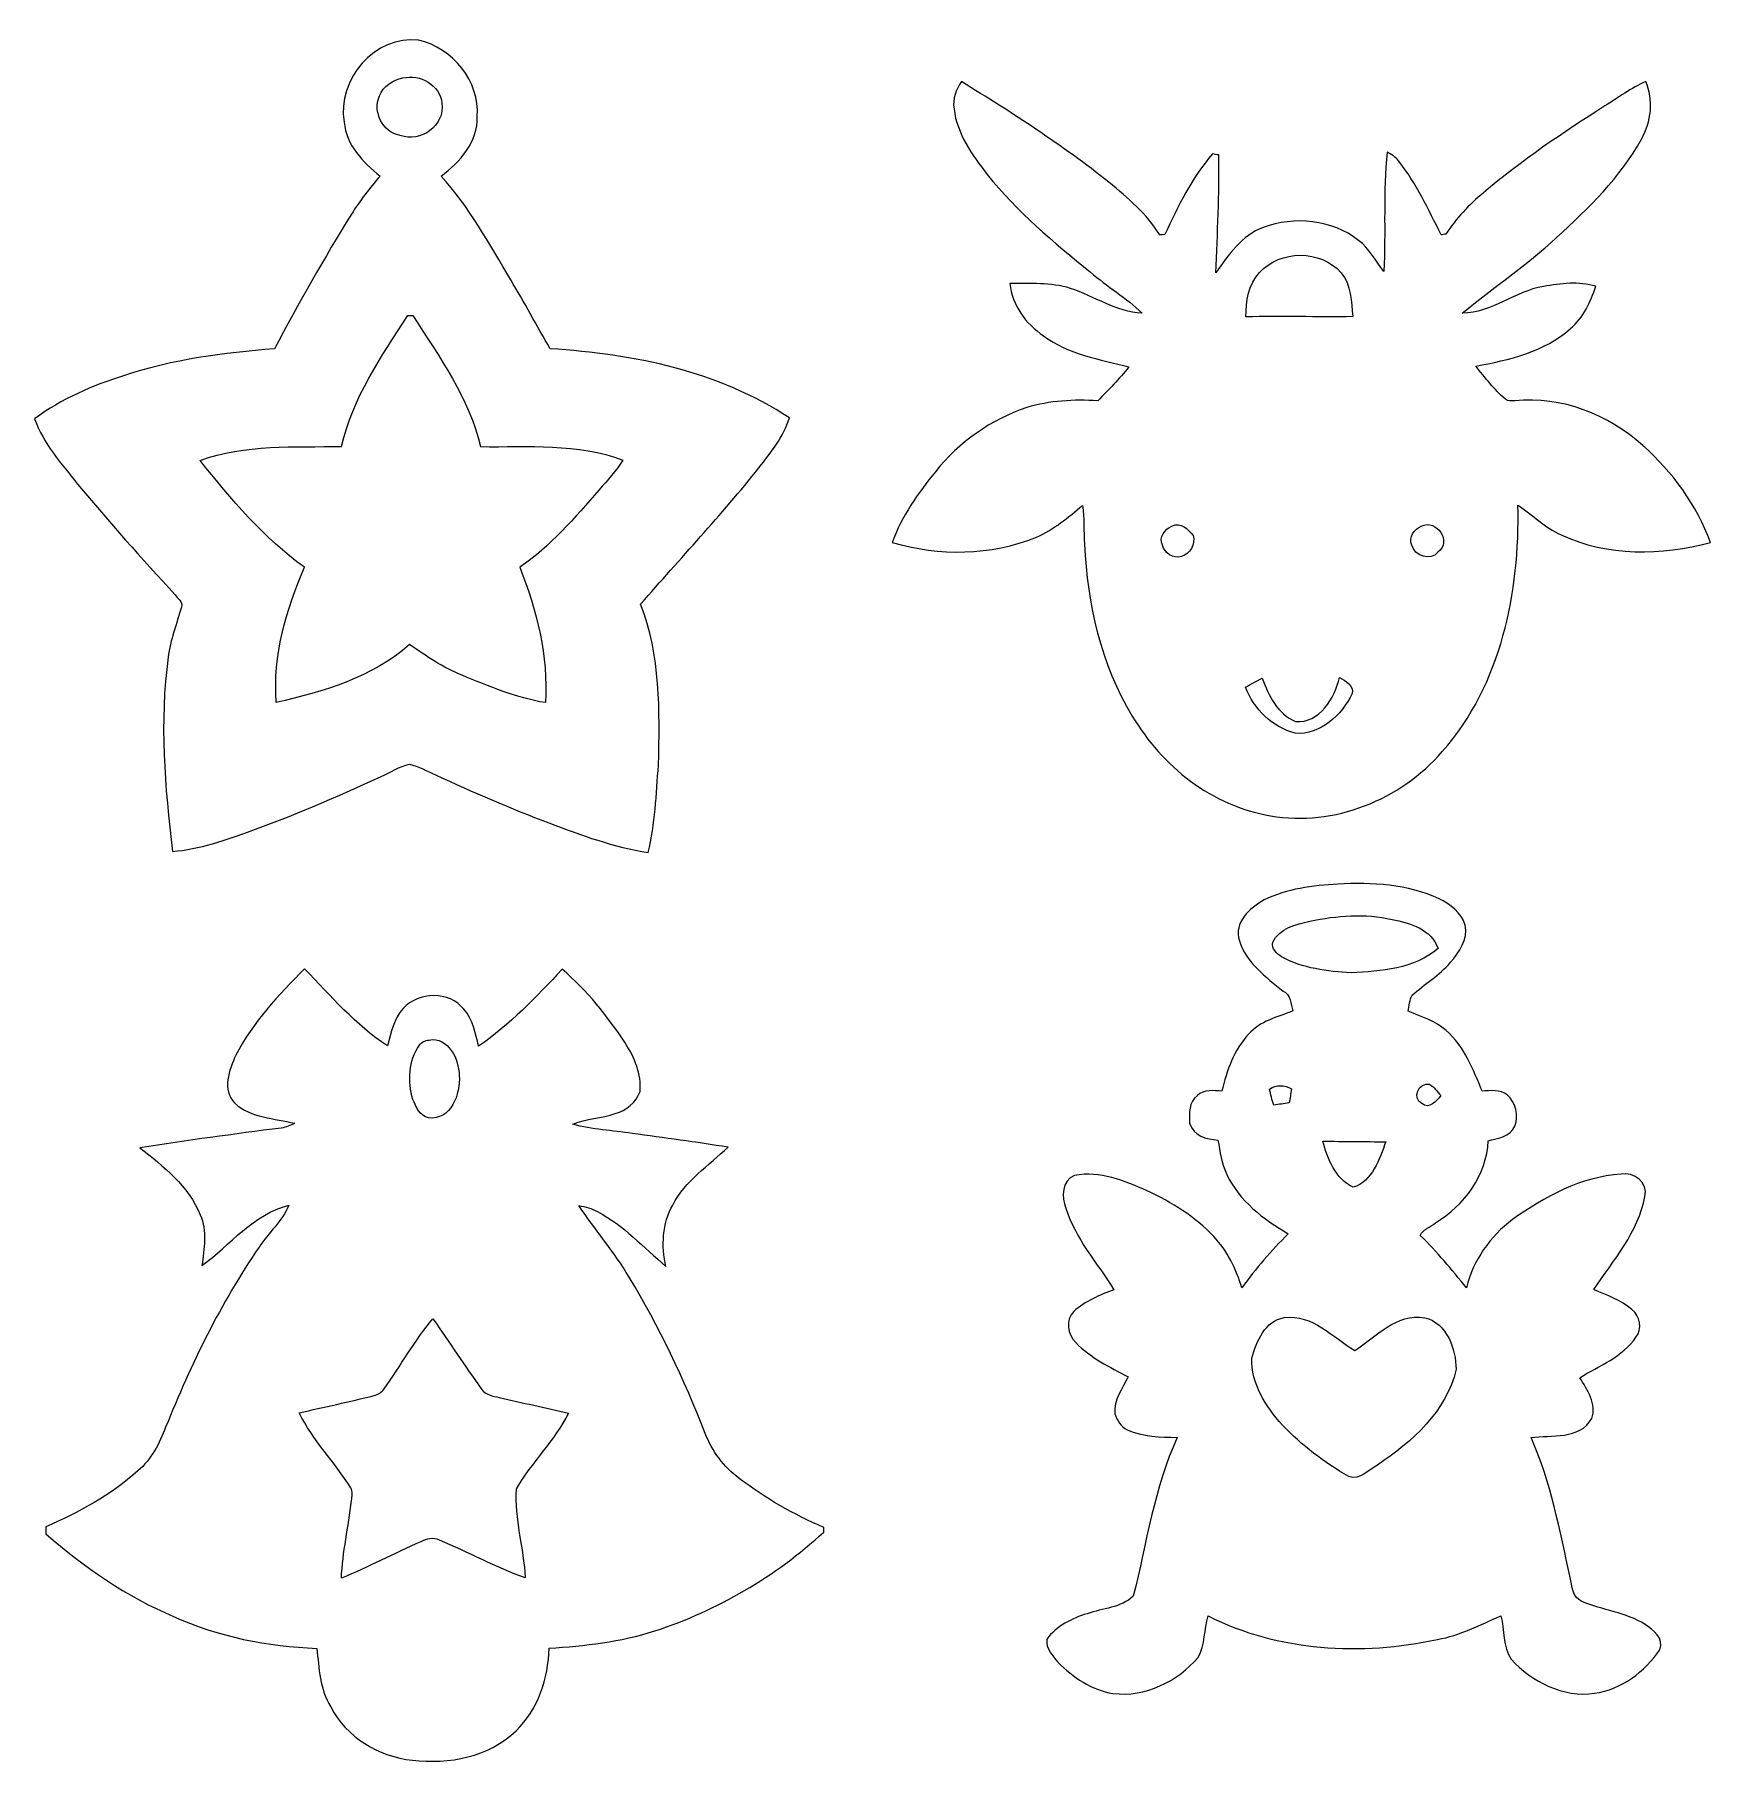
# Model space of a CAD drawing. Header units: centimetres. Extents: x -15.8 to 15.8, y -16.3 to 16.3.
import ezdxf

# ---------------------------------------------------------------- set-up
doc = ezdxf.new("R2010")
doc.units = ezdxf.units.CM
doc.header["$MEASUREMENT"] = 0
doc.layers.add('Layer 1', color=7, linetype='Continuous')

msp = doc.modelspace()

# ---------------------------------------------------------------- linework, layer by layer
at = {"layer": 'Layer 1', "color": 251, "lineweight": 9}
for points, knots in [([(-9.9374, 14.64548), (-10.08028, 15.43499), (-9.3532, 16.29013), (-8.53687, 16.18606), (-8.53687, 16.18606), (-7.89799, 16.03507), (-7.38364, 15.41665), (-7.43585, 14.74743), (-7.43585, 14.74743), (-7.41539, 14.27965), (-7.75865, 13.88842), (-8.1153, 13.62912), (-8.1153, 13.62912), (-7.58296, 13.0488), (-7.20831, 12.34784), (-6.80579, 11.6765), (-6.80579, 11.6765), (-6.54403, 11.25175), (-6.32143, 10.80443), (-6.06073, 10.37898), (-6.06073, 10.37898), (-4.49616, 10.28162), (-2.88537, 9.95671), (-1.56105, 9.07723), (-1.56105, 9.07723), (-1.67429, 8.72093), (-1.91312, 8.43094), (-2.13572, 8.13849), (-2.13572, 8.13849), (-2.84445, 7.25655), (-3.61527, 6.42681), (-4.36104, 5.57627), (-4.36104, 5.57627), (-3.98428, 4.6153), (-4.0005, 3.56014), (-4.02626, 2.54591), (-4.02626, 2.54591), (-4.06859, 1.99698), (-4.09011, 1.44101), (-4.21782, 0.90372), (-4.21782, 0.90372), (-4.8634, 1.00039), (-5.47864, 1.23004), (-6.08648, 1.459), (-6.08648, 1.459), (-6.80756, 1.73522), (-7.51911, 2.03508), (-8.21761, 2.36422), (-8.21761, 2.36422), (-8.37989, 2.43372), (-8.53687, 2.52192), (-8.70903, 2.56354), (-8.70903, 2.56354), (-8.89918, 2.52474), (-9.06322, 2.40832), (-9.23996, 2.33353), (-9.23996, 2.33353), (-10.27607, 1.85728), (-11.32664, 1.40608), (-12.41637, 1.06565), (-12.41637, 1.06565), (-12.6619, 0.9958), (-12.91308, 0.94288), (-13.16779, 0.92207), (-13.16779, 0.92207), (-13.30996, 2.13316), (-13.41579, 3.36223), (-13.24822, 4.57649), (-13.24822, 4.57649), (-13.20624, 4.90105), (-13.08806, 5.20761), (-12.99951, 5.52053), (-12.99951, 5.52053), (-12.96388, 5.61648), (-13.07607, 5.68527), (-13.11699, 5.75195), (-13.11699, 5.75195), (-13.74458, 6.4314), (-14.36088, 7.12179), (-14.95249, 7.83299), (-14.95249, 7.83299), (-15.2527, 8.21998), (-15.59807, 8.59146), (-15.7607, 9.06242), (-15.7607, 9.06242), (-15.2527, 9.43636), (-14.66956, 9.69142), (-14.06914, 9.87557), (-14.06914, 9.87557), (-13.15967, 10.18213), (-12.20188, 10.30137), (-11.24903, 10.37792), (-11.24903, 10.37792), (-10.79077, 11.23588), (-10.31699, 12.08607), (-9.80123, 12.91122), (-9.80123, 12.91122), (-9.64283, 13.16628), (-9.45445, 13.40017), (-9.26113, 13.62912), (-9.26113, 13.62912), (-9.58074, 13.887), (-9.90495, 14.2098), (-9.9374, 14.64548), (-9.9374, 14.64548), (-9.9374, 14.64548), (-9.9374, 14.64548), (-9.9374, 14.64548)], [0, 0, 0, 0, 0.03571429, 0.03571429, 0.03571429, 0.03571429, 0.07142857, 0.07142857, 0.07142857, 0.07142857, 0.10714286, 0.10714286, 0.10714286, 0.10714286, 0.14285714, 0.14285714, 0.14285714, 0.14285714, 0.17857143, 0.17857143, 0.17857143, 0.17857143, 0.21428571, 0.21428571, 0.21428571, 0.21428571, 0.25, 0.25, 0.25, 0.25, 0.28571429, 0.28571429, 0.28571429, 0.28571429, 0.32142857, 0.32142857, 0.32142857, 0.32142857, 0.35714286, 0.35714286, 0.35714286, 0.35714286, 0.39285714, 0.39285714, 0.39285714, 0.39285714, 0.42857143, 0.42857143, 0.42857143, 0.42857143, 0.46428571, 0.46428571, 0.46428571, 0.46428571, 0.5, 0.5, 0.5, 0.5, 0.53571429, 0.53571429, 0.53571429, 0.53571429, 0.57142857, 0.57142857, 0.57142857, 0.57142857, 0.60714286, 0.60714286, 0.60714286, 0.60714286, 0.64285714, 0.64285714, 0.64285714, 0.64285714, 0.67857143, 0.67857143, 0.67857143, 0.67857143, 0.71428571, 0.71428571, 0.71428571, 0.71428571, 0.75, 0.75, 0.75, 0.75, 0.78571429, 0.78571429, 0.78571429, 0.78571429, 0.82142857, 0.82142857, 0.82142857, 0.82142857, 0.85714286, 0.85714286, 0.85714286, 0.85714286, 0.89285714, 0.89285714, 0.89285714, 0.89285714, 0.92857143, 0.92857143, 0.92857143, 0.92857143, 1, 1, 1, 1]), ([(-8.83497, 15.4745), (-9.02124, 15.43993), (-9.20327, 15.31752), (-9.27418, 15.1369), (-9.27418, 15.1369), (-9.40435, 14.83845), (-9.21456, 14.44792), (-8.88542, 14.3943), (-8.88542, 14.3943), (-8.49948, 14.24402), (-8.03875, 14.58515), (-8.09837, 14.99931), (-8.09837, 14.99931), (-8.13435, 15.34151), (-8.51183, 15.55388), (-8.83497, 15.4745), (-8.83497, 15.4745), (-8.83497, 15.4745), (-8.83497, 15.4745), (-8.83497, 15.4745)], [0, 0, 0, 0, 0.16666667, 0.16666667, 0.16666667, 0.16666667, 0.33333333, 0.33333333, 0.33333333, 0.33333333, 0.5, 0.5, 0.5, 0.5, 0.66666667, 0.66666667, 0.66666667, 0.66666667, 1, 1, 1, 1]), ([(1.53317, 14.89383), (1.50036, 15.07834), (1.57056, 15.25684), (1.67181, 15.40607), (1.67181, 15.40607), (2.62678, 14.8194), (3.57046, 14.20874), (4.44852, 13.51094), (4.44852, 13.51094), (4.80165, 13.22025), (5.16219, 12.91616), (5.40279, 12.52105), (5.40279, 12.52105), (5.42713, 12.52352), (5.47546, 12.52846), (5.4998, 12.53093), (5.4998, 12.53093), (5.74851, 13.06186), (6.0071, 13.59702), (6.39339, 14.04434), (6.39339, 14.04434), (6.4336, 14.03835), (6.47417, 14.0327), (6.51474, 14.0267), (6.51474, 14.0267), (6.52674, 13.28728), (6.48723, 12.54821), (6.45936, 11.80985), (6.45936, 11.80985), (6.69713, 12.1464), (6.94372, 12.51188), (7.3473, 12.66251), (7.3473, 12.66251), (7.93467, 12.87418), (8.64305, 12.81738), (9.14047, 12.41733), (9.14047, 12.41733), (9.35037, 12.2674), (9.4615, 12.03034), (9.62095, 11.83525), (9.62095, 11.83525), (9.65446, 12.58208), (9.6019, 13.33244), (9.68092, 14.0775), (9.68092, 14.0775), (9.75959, 14.03376), (9.84144, 13.98931), (9.89506, 13.91346), (9.89506, 13.91346), (10.23161, 13.49366), (10.45139, 12.998), (10.69692, 12.52317), (10.69692, 12.52317), (10.7188, 12.52634), (10.76289, 12.53304), (10.78476, 12.53657), (10.78476, 12.53657), (10.9795, 12.83008), (11.22009, 13.09184), (11.49314, 13.31409), (11.49314, 13.31409), (12.20575, 13.92228), (12.9868, 14.44298), (13.77456, 14.94745), (13.77456, 14.94745), (14.02856, 15.10409), (14.2695, 15.28683), (14.54396, 15.40818), (14.54396, 15.40818), (14.69778, 15.05893), (14.64839, 14.65324), (14.46565, 14.32551), (14.46565, 14.32551), (14.06454, 13.60619), (13.47152, 13.01811), (12.86298, 12.47237), (12.86298, 12.47237), (12.31265, 11.94955), (11.67341, 11.53398), (11.09239, 11.04856), (11.09239, 11.04856), (11.64731, 11.05244), (12.08475, 11.46272), (12.62062, 11.55126), (12.62062, 11.55126), (12.942, 11.61018), (13.28596, 11.65039), (13.60452, 11.55585), (13.60452, 11.55585), (13.5068, 11.26057), (13.37415, 10.96389), (13.13003, 10.75963), (13.13003, 10.75963), (12.63861, 10.3243), (11.97539, 10.16732), (11.34639, 10.05266), (11.34639, 10.05266), (11.52207, 9.83747), (11.69281, 9.61451), (11.90378, 9.43142), (11.90378, 9.43142), (11.95281, 9.38803), (12.02301, 9.39897), (12.08369, 9.39791), (12.08369, 9.39791), (12.95964, 9.4928), (13.84476, 9.14285), (14.49034, 8.55935), (14.49034, 8.55935), (15.04561, 8.06159), (15.50846, 7.43717), (15.7607, 6.73232), (15.7607, 6.73232), (14.84277, 6.49208), (13.82395, 6.46562), (12.95153, 6.88119), (12.95153, 6.88119), (12.64249, 7.00678), (12.41707, 7.26149), (12.14014, 7.43682), (12.14014, 7.43682), (12.17859, 5.80204), (11.82687, 4.05791), (10.71703, 2.80026), (10.71703, 2.80026), (9.92998, 1.89327), (8.68503, 1.38491), (7.48735, 1.59446), (7.48735, 1.59446), (6.38633, 1.77367), (5.44759, 2.5265), (4.88526, 3.47018), (4.88526, 3.47018), (4.29401, 4.43962), (4.04248, 5.57874), (3.98744, 6.70269), (3.98744, 6.70269), (3.96628, 6.94575), (3.99238, 7.19128), (3.95252, 7.43258), (3.95252, 7.43258), (3.68017, 7.20963), (3.40959, 6.97432), (3.08257, 6.83568), (3.08257, 6.83568), (2.22779, 6.48679), (1.25095, 6.4755), (0.37077, 6.73726), (0.37077, 6.73726), (0.54892, 7.22938), (0.85866, 7.66154), (1.18356, 8.06652), (1.18356, 8.06652), (1.62771, 8.61968), (2.22743, 9.04972), (2.90124, 9.27444), (2.90124, 9.27444), (3.33269, 9.4039), (3.78918, 9.42684), (4.2365, 9.40214), (4.2365, 9.40214), (4.44147, 9.60499), (4.64043, 9.81383), (4.82282, 10.03714), (4.82282, 10.03714), (4.27319, 10.18178), (3.683, 10.27209), (3.21874, 10.62557), (3.21874, 10.62557), (2.88007, 10.84606), (2.62713, 11.20201), (2.58445, 11.60947), (2.58445, 11.60947), (2.96333, 11.60347), (3.35527, 11.6324), (3.72215, 11.51599), (3.72215, 11.51599), (4.17371, 11.36958), (4.58187, 11.07078), (5.06941, 11.04714), (5.06941, 11.04714), (4.77378, 11.33995), (4.4136, 11.55197), (4.09751, 11.81973), (4.09751, 11.81973), (3.40889, 12.38311), (2.7185, 12.9592), (2.159, 13.65523), (2.159, 13.65523), (1.87818, 14.02318), (1.58785, 14.42005), (1.53317, 14.89383), (1.53317, 14.89383), (1.53317, 14.89383), (1.53317, 14.89383), (1.53317, 14.89383)], [0, 0, 0, 0, 0.02, 0.02, 0.02, 0.02, 0.04, 0.04, 0.04, 0.04, 0.06, 0.06, 0.06, 0.06, 0.08, 0.08, 0.08, 0.08, 0.1, 0.1, 0.1, 0.1, 0.12, 0.12, 0.12, 0.12, 0.14, 0.14, 0.14, 0.14, 0.16, 0.16, 0.16, 0.16, 0.18, 0.18, 0.18, 0.18, 0.2, 0.2, 0.2, 0.2, 0.22, 0.22, 0.22, 0.22, 0.24, 0.24, 0.24, 0.24, 0.26, 0.26, 0.26, 0.26, 0.28, 0.28, 0.28, 0.28, 0.3, 0.3, 0.3, 0.3, 0.32, 0.32, 0.32, 0.32, 0.34, 0.34, 0.34, 0.34, 0.36, 0.36, 0.36, 0.36, 0.38, 0.38, 0.38, 0.38, 0.4, 0.4, 0.4, 0.4, 0.42, 0.42, 0.42, 0.42, 0.44, 0.44, 0.44, 0.44, 0.46, 0.46, 0.46, 0.46, 0.48, 0.48, 0.48, 0.48, 0.5, 0.5, 0.5, 0.5, 0.52, 0.52, 0.52, 0.52, 0.54, 0.54, 0.54, 0.54, 0.56, 0.56, 0.56, 0.56, 0.58, 0.58, 0.58, 0.58, 0.6, 0.6, 0.6, 0.6, 0.62, 0.62, 0.62, 0.62, 0.64, 0.64, 0.64, 0.64, 0.66, 0.66, 0.66, 0.66, 0.68, 0.68, 0.68, 0.68, 0.7, 0.7, 0.7, 0.7, 0.72, 0.72, 0.72, 0.72, 0.74, 0.74, 0.74, 0.74, 0.76, 0.76, 0.76, 0.76, 0.78, 0.78, 0.78, 0.78, 0.8, 0.8, 0.8, 0.8, 0.82, 0.82, 0.82, 0.82, 0.84, 0.84, 0.84, 0.84, 0.86, 0.86, 0.86, 0.86, 0.88, 0.88, 0.88, 0.88, 0.9, 0.9, 0.9, 0.9, 0.92, 0.92, 0.92, 0.92, 0.94, 0.94, 0.94, 0.94, 0.96, 0.96, 0.96, 0.96, 1, 1, 1, 1]), ([(7.27956, 11.81267), (7.0686, 11.59007), (7.02592, 11.27257), (7.02239, 10.97941), (7.02239, 10.97941), (7.69302, 11.00058), (8.36259, 10.9713), (9.03322, 10.984), (9.03322, 10.984), (9.00676, 11.26763), (9.00853, 11.57949), (8.81415, 11.81055), (8.81415, 11.81055), (8.43068, 12.24694), (7.66656, 12.24624), (7.27956, 11.81267), (7.27956, 11.81267), (7.27956, 11.81267), (7.27956, 11.81267), (7.27956, 11.81267)], [0, 0, 0, 0, 0.16666667, 0.16666667, 0.16666667, 0.16666667, 0.33333333, 0.33333333, 0.33333333, 0.33333333, 0.5, 0.5, 0.5, 0.5, 0.66666667, 0.66666667, 0.66666667, 0.66666667, 1, 1, 1, 1]), ([(-8.74219, 11.00728), (-9.23784, 10.23399), (-9.7843, 9.45224), (-9.98503, 8.53995), (-9.98503, 8.53995), (-10.87438, 8.52902), (-11.79654, 8.58229), (-12.6492, 8.2796), (-12.6492, 8.2796), (-12.06465, 7.54865), (-11.45011, 6.81593), (-10.68388, 6.26842), (-10.68388, 6.26842), (-11.03101, 5.46867), (-11.2836, 4.60789), (-11.21516, 3.7263), (-11.21516, 3.7263), (-10.32369, 3.92244), (-9.40929, 4.2029), (-8.70691, 4.81321), (-8.70691, 4.81321), (-8.39082, 4.60048), (-8.0765, 4.37717), (-7.71984, 4.23642), (-7.71984, 4.23642), (-7.21149, 4.02687), (-6.69749, 3.81238), (-6.15245, 3.72207), (-6.15245, 3.72207), (-6.09495, 4.59695), (-6.31261, 5.46161), (-6.63611, 6.26771), (-6.63611, 6.26771), (-6.05614, 6.66212), (-5.60106, 7.20151), (-5.1428, 7.72468), (-5.1428, 7.72468), (-4.98581, 7.9046), (-4.82354, 8.08169), (-4.69407, 8.28278), (-4.69407, 8.28278), (-5.54285, 8.61086), (-6.48124, 8.52514), (-7.37094, 8.53854), (-7.37094, 8.53854), (-7.58296, 9.45365), (-8.14988, 10.22447), (-8.64447, 11.00481), (-8.64447, 11.00481), (-8.66881, 11.00516), (-8.71785, 11.00657), (-8.74219, 11.00728)], [0, 0, 0, 0, 0.07142857, 0.07142857, 0.07142857, 0.07142857, 0.14285714, 0.14285714, 0.14285714, 0.14285714, 0.21428571, 0.21428571, 0.21428571, 0.21428571, 0.28571429, 0.28571429, 0.28571429, 0.28571429, 0.35714286, 0.35714286, 0.35714286, 0.35714286, 0.42857143, 0.42857143, 0.42857143, 0.42857143, 0.5, 0.5, 0.5, 0.5, 0.57142857, 0.57142857, 0.57142857, 0.57142857, 0.64285714, 0.64285714, 0.64285714, 0.64285714, 0.71428571, 0.71428571, 0.71428571, 0.71428571, 0.78571429, 0.78571429, 0.78571429, 0.78571429, 0.85714286, 0.85714286, 0.85714286, 0.85714286, 1, 1, 1, 1]), ([(10.32227, 7.04241), (10.19175, 6.98314), (10.07603, 6.83604), (10.14236, 6.68293), (10.14236, 6.68293), (10.1981, 6.48749), (10.49478, 6.37707), (10.63413, 6.5524), (10.63413, 6.5524), (10.90965, 6.7422), (10.61367, 7.1867), (10.32227, 7.04241), (10.32227, 7.04241), (10.32227, 7.04241), (10.32227, 7.04241), (10.32227, 7.04241)], [0, 0, 0, 0, 0.2, 0.2, 0.2, 0.2, 0.4, 0.4, 0.4, 0.4, 0.6, 0.6, 0.6, 0.6, 1, 1, 1, 1]), ([(5.63068, 7.04135), (5.49945, 6.9842), (5.38374, 6.83568), (5.45182, 6.68328), (5.45182, 6.68328), (5.49416, 6.53617), (5.65538, 6.42399), (5.81201, 6.47091), (5.81201, 6.47091), (5.97323, 6.51889), (6.07942, 6.70127), (6.03073, 6.86779), (6.03073, 6.86779), (5.93407, 6.98526), (5.80425, 7.13237), (5.63068, 7.04135), (5.63068, 7.04135), (5.63068, 7.04135), (5.63068, 7.04135), (5.63068, 7.04135)], [0, 0, 0, 0, 0.16666667, 0.16666667, 0.16666667, 0.16666667, 0.33333333, 0.33333333, 0.33333333, 0.33333333, 0.5, 0.5, 0.5, 0.5, 0.66666667, 0.66666667, 0.66666667, 0.66666667, 1, 1, 1, 1]), ([(7.01569, 4.01311), (7.16985, 3.60247), (7.51945, 3.25957), (7.94737, 3.14739), (7.94737, 3.14739), (8.43174, 3.10435), (8.82438, 3.49064), (9.02335, 3.89422), (9.02335, 3.89422), (9.06215, 4.04451), (8.89282, 4.13305), (8.78487, 4.19549), (8.78487, 4.19549), (8.69491, 3.81061), (8.41233, 3.32942), (7.9576, 3.36788), (7.9576, 3.36788), (7.6147, 3.50758), (7.45278, 3.85789), (7.32895, 4.18174), (7.32895, 4.18174), (7.22241, 4.12952), (7.11799, 4.07202), (7.01569, 4.01311)], [0, 0, 0, 0, 0.14285714, 0.14285714, 0.14285714, 0.14285714, 0.28571429, 0.28571429, 0.28571429, 0.28571429, 0.42857143, 0.42857143, 0.42857143, 0.42857143, 0.57142857, 0.57142857, 0.57142857, 0.57142857, 0.71428571, 0.71428571, 0.71428571, 0.71428571, 1, 1, 1, 1]), ([(7.36917, 0.01049), (7.79885, 0.22039), (8.28216, 0.28248), (8.75453, 0.30894), (8.75453, 0.30894), (9.39553, 0.33716), (10.06651, 0.31106), (10.65635, 0.03095), (10.65635, 0.03095), (10.87049, -0.06853), (11.07545, -0.23046), (11.14989, -0.46364), (11.14989, -0.46364), (11.20245, -0.7307), (11.037, -0.9727), (10.87155, -1.1632), (10.87155, -1.1632), (10.66658, -1.40909), (10.38366, -1.56678), (10.15012, -1.78091), (10.15012, -1.78091), (10.10038, -1.87264), (10.09791, -1.98094), (10.07462, -2.08148), (10.07462, -2.08148), (10.31769, -2.19049), (10.58897, -2.25858), (10.78794, -2.44555), (10.78794, -2.44555), (11.13331, -2.74329), (11.29911, -3.17615), (11.46598, -3.58749), (11.46598, -3.58749), (11.62438, -3.57585), (11.80323, -3.55503), (11.938, -3.65875), (11.938, -3.65875), (12.10274, -3.79669), (12.15566, -4.0461), (12.08263, -4.24507), (12.08263, -4.24507), (11.99409, -4.44192), (11.76443, -4.47296), (11.58063, -4.51988), (11.58063, -4.51988), (11.557, -5.16758), (11.12696, -5.73767), (10.58721, -6.0647), (10.58721, -6.0647), (10.49443, -6.14336), (10.35191, -6.18252), (10.30287, -6.30282), (10.30287, -6.30282), (10.61966, -6.60656), (10.89342, -6.94946), (11.17494, -7.28531), (11.17494, -7.28531), (11.29347, -6.76954), (11.62332, -6.31905), (12.03889, -5.99978), (12.03889, -5.99978), (12.6432, -5.57328), (13.32865, -5.19863), (14.08077, -5.14712), (14.08077, -5.14712), (14.32066, -5.09597), (14.59124, -5.31081), (14.52915, -5.56763), (14.52915, -5.56763), (14.40462, -6.24003), (13.93578, -6.77096), (13.56501, -7.32129), (13.56501, -7.32129), (13.81583, -7.4243), (14.07618, -7.51708), (14.28467, -7.69735), (14.28467, -7.69735), (14.4399, -7.81306), (14.48611, -8.06318), (14.36052, -8.21699), (14.36052, -8.21699), (14.1104, -8.59094), (13.66908, -8.74722), (13.30325, -8.97793), (13.30325, -8.97793), (13.44541, -9.20159), (13.62533, -9.47076), (13.52902, -9.74805), (13.52902, -9.74805), (13.29936, -10.14669), (12.76667, -10.05249), (12.38673, -10.10118), (12.38673, -10.10118), (12.7582, -10.93797), (12.92965, -11.84531), (13.12015, -12.73537), (13.12015, -12.73537), (13.15931, -12.89271), (13.16355, -13.11425), (13.34205, -13.18763), (13.34205, -13.18763), (13.73081, -13.35308), (14.17108, -13.39436), (14.53656, -13.61943), (14.53656, -13.61943), (14.6886, -13.72668), (14.89463, -13.87661), (14.80996, -14.0978), (14.80996, -14.0978), (14.52421, -14.50737), (14.09065, -14.84533), (13.583, -14.91448), (13.583, -14.91448), (12.98998, -14.99914), (12.40719, -14.69681), (12.01102, -14.2756), (12.01102, -14.2756), (11.85121, -14.03606), (11.89319, -13.72491), (11.82052, -13.45539), (11.82052, -13.45539), (11.43282, -13.63001), (11.0497, -13.82545), (10.62707, -13.90306), (10.62707, -13.90306), (9.19585, -14.21139), (7.63234, -14.12884), (6.31154, -13.45856), (6.31154, -13.45856), (6.24169, -13.71574), (6.2558, -14.00008), (6.12704, -14.23891), (6.12704, -14.23891), (5.73616, -14.69046), (5.13256, -14.99421), (4.52331, -14.91765), (4.52331, -14.91765), (4.11762, -14.85733), (3.7719, -14.61321), (3.48826, -14.33028), (3.48826, -14.33028), (3.38948, -14.20434), (3.25649, -14.07839), (3.27871, -13.9013), (3.27871, -13.9013), (3.45828, -13.65012), (3.74861, -13.50584), (4.03754, -13.41729), (4.03754, -13.41729), (4.32681, -13.3171), (4.67571, -13.30616), (4.90608, -13.08709), (4.90608, -13.08709), (5.1562, -12.08838), (5.29836, -11.04698), (5.73158, -10.10365), (5.73158, -10.10365), (5.4169, -10.08954), (5.08246, -10.09483), (4.79036, -9.95795), (4.79036, -9.95795), (4.66901, -9.90398), (4.59951, -9.77839), (4.55824, -9.65915), (4.55824, -9.65915), (4.53143, -9.39668), (4.69935, -9.18255), (4.80977, -8.96171), (4.80977, -8.96171), (4.46228, -8.7772), (4.09892, -8.60399), (3.82234, -8.31648), (3.82234, -8.31648), (3.6703, -8.16302), (3.61879, -7.89561), (3.78707, -7.73192), (3.78707, -7.73192), (3.99873, -7.53401), (4.27425, -7.42536), (4.5413, -7.3227), (4.5413, -7.3227), (4.22627, -6.82034), (3.81776, -6.36068), (3.63431, -5.78847), (3.63431, -5.78847), (3.56058, -5.57786), (3.55141, -5.26953), (3.80153, -5.17111), (3.80153, -5.17111), (4.27672, -5.08574), (4.73851, -5.27165), (5.16466, -5.46039), (5.16466, -5.46039), (5.62433, -5.6777), (6.07024, -5.9451), (6.41808, -6.32081), (6.41808, -6.32081), (6.6742, -6.59139), (6.84, -6.93465), (6.94866, -7.28813), (6.94866, -7.28813), (7.20936, -6.923), (7.50428, -6.58645), (7.82073, -6.26895), (7.82073, -6.26895), (7.35435, -5.99943), (6.90139, -5.65441), (6.66432, -5.15629), (6.66432, -5.15629), (6.5659, -4.95203), (6.53803, -4.72731), (6.49746, -4.50753), (6.49746, -4.50753), (6.28156, -4.4906), (6.04061, -4.42851), (5.96547, -4.19145), (5.96547, -4.19145), (5.95841, -4.01259), (5.94501, -3.7854), (6.11011, -3.66863), (6.11011, -3.66863), (6.2357, -3.55186), (6.41632, -3.5755), (6.5726, -3.58749), (6.5726, -3.58749), (6.66573, -3.20226), (6.79661, -2.81138), (7.07495, -2.51716), (7.07495, -2.51716), (7.28168, -2.26422), (7.61682, -2.20037), (7.90363, -2.07725), (7.90363, -2.07725), (7.87223, -1.94496), (7.87047, -1.77068), (7.72265, -1.70295), (7.72265, -1.70295), (7.40021, -1.43872), (7.03191, -1.17484), (6.90245, -0.75856), (6.90245, -0.75856), (6.78709, -0.41672), (7.09859, -0.13521), (7.36917, 0.01049), (7.36917, 0.01049), (7.36917, 0.01049), (7.36917, 0.01049), (7.36917, 0.01049)], [0, 0, 0, 0, 0.01587302, 0.01587302, 0.01587302, 0.01587302, 0.03174603, 0.03174603, 0.03174603, 0.03174603, 0.04761905, 0.04761905, 0.04761905, 0.04761905, 0.06349206, 0.06349206, 0.06349206, 0.06349206, 0.07936508, 0.07936508, 0.07936508, 0.07936508, 0.0952381, 0.0952381, 0.0952381, 0.0952381, 0.11111111, 0.11111111, 0.11111111, 0.11111111, 0.12698413, 0.12698413, 0.12698413, 0.12698413, 0.14285714, 0.14285714, 0.14285714, 0.14285714, 0.15873016, 0.15873016, 0.15873016, 0.15873016, 0.17460317, 0.17460317, 0.17460317, 0.17460317, 0.19047619, 0.19047619, 0.19047619, 0.19047619, 0.20634921, 0.20634921, 0.20634921, 0.20634921, 0.22222222, 0.22222222, 0.22222222, 0.22222222, 0.23809524, 0.23809524, 0.23809524, 0.23809524, 0.25396825, 0.25396825, 0.25396825, 0.25396825, 0.26984127, 0.26984127, 0.26984127, 0.26984127, 0.28571429, 0.28571429, 0.28571429, 0.28571429, 0.3015873, 0.3015873, 0.3015873, 0.3015873, 0.31746032, 0.31746032, 0.31746032, 0.31746032, 0.33333333, 0.33333333, 0.33333333, 0.33333333, 0.34920635, 0.34920635, 0.34920635, 0.34920635, 0.36507937, 0.36507937, 0.36507937, 0.36507937, 0.38095238, 0.38095238, 0.38095238, 0.38095238, 0.3968254, 0.3968254, 0.3968254, 0.3968254, 0.41269841, 0.41269841, 0.41269841, 0.41269841, 0.42857143, 0.42857143, 0.42857143, 0.42857143, 0.44444444, 0.44444444, 0.44444444, 0.44444444, 0.46031746, 0.46031746, 0.46031746, 0.46031746, 0.47619048, 0.47619048, 0.47619048, 0.47619048, 0.49206349, 0.49206349, 0.49206349, 0.49206349, 0.50793651, 0.50793651, 0.50793651, 0.50793651, 0.52380952, 0.52380952, 0.52380952, 0.52380952, 0.53968254, 0.53968254, 0.53968254, 0.53968254, 0.55555556, 0.55555556, 0.55555556, 0.55555556, 0.57142857, 0.57142857, 0.57142857, 0.57142857, 0.58730159, 0.58730159, 0.58730159, 0.58730159, 0.6031746, 0.6031746, 0.6031746, 0.6031746, 0.61904762, 0.61904762, 0.61904762, 0.61904762, 0.63492063, 0.63492063, 0.63492063, 0.63492063, 0.65079365, 0.65079365, 0.65079365, 0.65079365, 0.66666667, 0.66666667, 0.66666667, 0.66666667, 0.68253968, 0.68253968, 0.68253968, 0.68253968, 0.6984127, 0.6984127, 0.6984127, 0.6984127, 0.71428571, 0.71428571, 0.71428571, 0.71428571, 0.73015873, 0.73015873, 0.73015873, 0.73015873, 0.74603175, 0.74603175, 0.74603175, 0.74603175, 0.76190476, 0.76190476, 0.76190476, 0.76190476, 0.77777778, 0.77777778, 0.77777778, 0.77777778, 0.79365079, 0.79365079, 0.79365079, 0.79365079, 0.80952381, 0.80952381, 0.80952381, 0.80952381, 0.82539683, 0.82539683, 0.82539683, 0.82539683, 0.84126984, 0.84126984, 0.84126984, 0.84126984, 0.85714286, 0.85714286, 0.85714286, 0.85714286, 0.87301587, 0.87301587, 0.87301587, 0.87301587, 0.88888889, 0.88888889, 0.88888889, 0.88888889, 0.9047619, 0.9047619, 0.9047619, 0.9047619, 0.92063492, 0.92063492, 0.92063492, 0.92063492, 0.93650794, 0.93650794, 0.93650794, 0.93650794, 0.95238095, 0.95238095, 0.95238095, 0.95238095, 0.96825397, 0.96825397, 0.96825397, 0.96825397, 1, 1, 1, 1]), ([(8.22642, -0.38709), (7.9703, -0.45341), (7.65033, -0.51656), (7.52898, -0.78608), (7.52898, -0.78608), (7.50111, -0.90109), (7.60588, -1.00022), (7.69408, -1.05807), (7.69408, -1.05807), (8.0906, -1.28138), (8.55697, -1.32901), (9.00147, -1.36393), (9.00147, -1.36393), (9.56662, -1.32971), (10.18998, -1.29126), (10.63801, -0.90109), (10.63801, -0.90109), (10.51277, -0.53949), (10.11096, -0.42025), (9.77229, -0.3571), (9.77229, -0.3571), (9.26359, -0.23998), (8.73371, -0.28478), (8.22642, -0.38709), (8.22642, -0.38709), (8.22642, -0.38709), (8.22642, -0.38709), (8.22642, -0.38709)], [0, 0, 0, 0, 0.125, 0.125, 0.125, 0.125, 0.25, 0.25, 0.25, 0.25, 0.375, 0.375, 0.375, 0.375, 0.5, 0.5, 0.5, 0.5, 0.625, 0.625, 0.625, 0.625, 0.75, 0.75, 0.75, 0.75, 1, 1, 1, 1]), ([(-11.9754, -2.91016), (-11.65755, -2.28997), (-11.17177, -1.77845), (-10.68494, -1.28808), (-10.68494, -1.28808), (-10.1847, -1.79009), (-9.72503, -2.34853), (-9.12107, -2.73341), (-9.12107, -2.73341), (-9.04946, -2.49141), (-9.01101, -2.22048), (-8.82545, -2.03386), (-8.82545, -2.03386), (-8.54075, -1.71248), (-7.95867, -1.69625), (-7.68739, -2.04726), (-7.68739, -2.04726), (-7.50888, -2.23847), (-7.47184, -2.49776), (-7.41045, -2.74047), (-7.41045, -2.74047), (-6.82167, -2.33548), (-6.32425, -1.81513), (-5.83883, -1.29479), (-5.83883, -1.29479), (-5.36822, -1.68566), (-4.98969, -2.17461), (-4.65138, -2.6805), (-4.65138, -2.6805), (-4.47605, -2.94861), (-4.34411, -3.26717), (-4.37269, -3.59349), (-4.37269, -3.59349), (-4.44959, -3.79422), (-4.62845, -3.95791), (-4.8387, -4.00835), (-4.8387, -4.00835), (-5.098, -4.10043), (-5.38304, -4.09725), (-5.63528, -4.20944), (-5.63528, -4.20944), (-5.27156, -4.30892), (-4.89303, -4.3255), (-4.52191, -4.38194), (-4.52191, -4.38194), (-3.91972, -4.46555), (-3.31682, -4.54493), (-2.71675, -4.643), (-2.71675, -4.643), (-3.08046, -4.9852), (-3.52073, -5.27483), (-3.75815, -5.72991), (-3.75815, -5.72991), (-3.95782, -6.07845), (-3.97299, -6.50143), (-3.88444, -6.88702), (-3.88444, -6.88702), (-4.30248, -6.52789), (-4.68313, -6.11232), (-5.17455, -5.85021), (-5.17455, -5.85021), (-5.28215, -5.79023), (-5.4028, -5.76166), (-5.52204, -5.73873), (-5.52204, -5.73873), (-5.21865, -6.19558), (-4.85917, -6.61397), (-4.57694, -7.08634), (-4.57694, -7.08634), (-4.01074, -8.01908), (-3.54225, -9.00933), (-3.14643, -10.02568), (-3.14643, -10.02568), (-3.01555, -10.35941), (-2.79577, -10.65751), (-2.50684, -10.87129), (-2.50684, -10.87129), (-2.02036, -11.24488), (-1.48167, -11.5511), (-0.91793, -11.7931), (-0.91793, -11.7931), (-0.91687, -11.81533), (-0.91511, -11.85978), (-0.9144, -11.882), (-0.9144, -11.882), (-1.82669, -12.71808), (-2.91889, -13.35908), (-4.09611, -13.74255), (-4.09611, -13.74255), (-4.73852, -13.94857), (-5.41197, -14.02336), (-6.08225, -14.06711), (-6.08225, -14.06711), (-6.10024, -14.63543), (-6.28298, -15.21928), (-6.7056, -15.61862), (-6.7056, -15.61862), (-7.21114, -16.11498), (-7.97172, -16.25292), (-8.65364, -16.17389), (-8.65364, -16.17389), (-9.283, -16.11004), (-9.90212, -15.74245), (-10.18999, -15.16813), (-10.18999, -15.16813), (-10.40095, -14.84357), (-10.40907, -14.44176), (-10.4514, -14.06993), (-10.4514, -14.06993), (-11.37674, -14.03677), (-12.30207, -13.85015), (-13.14874, -13.46985), (-13.14874, -13.46985), (-14.0335, -13.09873), (-14.82549, -12.54064), (-15.54939, -11.91728), (-15.54939, -11.91728), (-15.55045, -11.87283), (-15.55115, -11.82873), (-15.55186, -11.78499), (-15.55186, -11.78499), (-14.93203, -11.51123), (-14.32314, -11.18703), (-13.8169, -10.72983), (-13.8169, -10.72983), (-13.56502, -10.5171), (-13.4112, -10.21407), (-13.29585, -9.91068), (-13.29585, -9.91068), (-12.81995, -8.72746), (-12.2608, -7.57176), (-11.53619, -6.51943), (-11.53619, -6.51943), (-11.36051, -6.24955), (-11.10439, -6.03224), (-10.97669, -5.73273), (-10.97669, -5.73273), (-11.64555, -5.89501), (-12.07806, -6.48097), (-12.61216, -6.86868), (-12.61216, -6.86868), (-12.57265, -6.55047), (-12.51197, -6.21886), (-12.64532, -5.913), (-12.64532, -5.913), (-12.86052, -5.36866), (-13.33783, -5.00178), (-13.78092, -4.65041), (-13.78092, -4.65041), (-12.89544, -4.516), (-12.00821, -4.39359), (-11.11991, -4.2814), (-11.11991, -4.2814), (-11.03137, -4.26694), (-10.94846, -4.23096), (-10.86874, -4.19074), (-10.86874, -4.19074), (-11.24727, -4.09619), (-11.69388, -4.0909), (-11.99339, -3.81221), (-11.99339, -3.81221), (-12.24316, -3.57232), (-12.10099, -3.18003), (-11.9754, -2.91016), (-11.9754, -2.91016), (-11.9754, -2.91016), (-11.9754, -2.91016), (-11.9754, -2.91016)], [0, 0, 0, 0, 0.02325581, 0.02325581, 0.02325581, 0.02325581, 0.04651163, 0.04651163, 0.04651163, 0.04651163, 0.06976744, 0.06976744, 0.06976744, 0.06976744, 0.09302326, 0.09302326, 0.09302326, 0.09302326, 0.11627907, 0.11627907, 0.11627907, 0.11627907, 0.13953488, 0.13953488, 0.13953488, 0.13953488, 0.1627907, 0.1627907, 0.1627907, 0.1627907, 0.18604651, 0.18604651, 0.18604651, 0.18604651, 0.20930233, 0.20930233, 0.20930233, 0.20930233, 0.23255814, 0.23255814, 0.23255814, 0.23255814, 0.25581395, 0.25581395, 0.25581395, 0.25581395, 0.27906977, 0.27906977, 0.27906977, 0.27906977, 0.30232558, 0.30232558, 0.30232558, 0.30232558, 0.3255814, 0.3255814, 0.3255814, 0.3255814, 0.34883721, 0.34883721, 0.34883721, 0.34883721, 0.37209302, 0.37209302, 0.37209302, 0.37209302, 0.39534884, 0.39534884, 0.39534884, 0.39534884, 0.41860465, 0.41860465, 0.41860465, 0.41860465, 0.44186047, 0.44186047, 0.44186047, 0.44186047, 0.46511628, 0.46511628, 0.46511628, 0.46511628, 0.48837209, 0.48837209, 0.48837209, 0.48837209, 0.51162791, 0.51162791, 0.51162791, 0.51162791, 0.53488372, 0.53488372, 0.53488372, 0.53488372, 0.55813953, 0.55813953, 0.55813953, 0.55813953, 0.58139535, 0.58139535, 0.58139535, 0.58139535, 0.60465116, 0.60465116, 0.60465116, 0.60465116, 0.62790698, 0.62790698, 0.62790698, 0.62790698, 0.65116279, 0.65116279, 0.65116279, 0.65116279, 0.6744186, 0.6744186, 0.6744186, 0.6744186, 0.69767442, 0.69767442, 0.69767442, 0.69767442, 0.72093023, 0.72093023, 0.72093023, 0.72093023, 0.74418605, 0.74418605, 0.74418605, 0.74418605, 0.76744186, 0.76744186, 0.76744186, 0.76744186, 0.79069767, 0.79069767, 0.79069767, 0.79069767, 0.81395349, 0.81395349, 0.81395349, 0.81395349, 0.8372093, 0.8372093, 0.8372093, 0.8372093, 0.86046512, 0.86046512, 0.86046512, 0.86046512, 0.88372093, 0.88372093, 0.88372093, 0.88372093, 0.90697674, 0.90697674, 0.90697674, 0.90697674, 0.93023256, 0.93023256, 0.93023256, 0.93023256, 0.95348837, 0.95348837, 0.95348837, 0.95348837, 1, 1, 1, 1]), ([(-8.34214, -2.62511), (-8.4127, -2.63217), (-8.48219, -2.66427), (-8.52382, -2.72318), (-8.52382, -2.72318), (-8.7309, -3.01528), (-8.74325, -3.40828), (-8.64482, -3.74271), (-8.64482, -3.74271), (-8.59014, -3.88135), (-8.51606, -4.05457), (-8.35237, -4.08773), (-8.35237, -4.08773), (-7.9368, -4.14876), (-7.74171, -3.63194), (-7.77487, -3.29433), (-7.77487, -3.29433), (-7.77875, -2.98953), (-7.97455, -2.55738), (-8.34214, -2.62511), (-8.34214, -2.62511), (-8.34214, -2.62511), (-8.34214, -2.62511), (-8.34214, -2.62511)], [0, 0, 0, 0, 0.14285714, 0.14285714, 0.14285714, 0.14285714, 0.28571429, 0.28571429, 0.28571429, 0.28571429, 0.42857143, 0.42857143, 0.42857143, 0.42857143, 0.57142857, 0.57142857, 0.57142857, 0.57142857, 0.71428571, 0.71428571, 0.71428571, 0.71428571, 1, 1, 1, 1]), ([(7.46548, -3.54692), (7.48665, -3.64464), (7.5191, -3.75047), (7.54662, -3.8496), (7.54662, -3.8496), (7.64116, -3.83479), (7.73959, -3.82314), (7.83625, -3.80974), (7.83625, -3.80974), (7.85142, -3.72084), (7.86729, -3.63194), (7.88352, -3.54375), (7.88352, -3.54375), (7.75052, -3.46225), (7.59777, -3.46649), (7.46548, -3.54692), (7.46548, -3.54692), (7.46548, -3.54692), (7.46548, -3.54692), (7.46548, -3.54692)], [0, 0, 0, 0, 0.16666667, 0.16666667, 0.16666667, 0.16666667, 0.33333333, 0.33333333, 0.33333333, 0.33333333, 0.5, 0.5, 0.5, 0.5, 0.66666667, 0.66666667, 0.66666667, 0.66666667, 1, 1, 1, 1]), ([(10.3325, -3.8175), (10.47644, -3.94133), (10.60273, -3.76952), (10.69198, -3.66969), (10.69198, -3.66969), (10.62496, -3.5949), (10.56534, -3.50882), (10.47679, -3.45802), (10.47679, -3.45802), (10.27853, -3.41604), (10.1346, -3.71978), (10.3325, -3.8175), (10.3325, -3.8175), (10.3325, -3.8175), (10.3325, -3.8175), (10.3325, -3.8175)], [0, 0, 0, 0, 0.2, 0.2, 0.2, 0.2, 0.4, 0.4, 0.4, 0.4, 0.6, 0.6, 0.6, 0.6, 1, 1, 1, 1]), ([(8.46878, -4.53046), (8.5598, -4.86454), (8.71114, -5.23531), (9.03887, -5.39512), (9.03887, -5.39512), (9.40293, -5.28929), (9.53699, -4.86066), (9.65588, -4.53752), (9.65588, -4.53752), (9.26006, -4.53928), (8.86424, -4.52941), (8.46878, -4.53046), (8.46878, -4.53046), (8.46878, -4.53046), (8.46878, -4.53046), (8.46878, -4.53046)], [0, 0, 0, 0, 0.2, 0.2, 0.2, 0.2, 0.4, 0.4, 0.4, 0.4, 0.6, 0.6, 0.6, 0.6, 1, 1, 1, 1]), ([(7.74558, -7.84622), (7.38293, -7.90478), (7.22065, -8.29496), (7.13528, -8.60822), (7.13528, -8.60822), (7.12258, -9.09118), (7.39316, -9.52156), (7.70819, -9.86411), (7.70819, -9.86411), (8.07085, -10.25005), (8.49771, -10.57461), (8.95702, -10.83672), (8.95702, -10.83672), (9.17045, -10.91398), (9.32673, -10.70725), (9.49713, -10.62117), (9.49713, -10.62117), (10.148, -10.1869), (10.79746, -9.61364), (10.97703, -8.81813), (10.97703, -8.81813), (10.97421, -8.43748), (10.80381, -7.9517), (10.39001, -7.84904), (10.39001, -7.84904), (9.85131, -7.76085), (9.48055, -8.2057), (9.06956, -8.46641), (9.06956, -8.46641), (8.65505, -8.2184), (8.27898, -7.78061), (7.74558, -7.84622)], [0, 0, 0, 0, 0.11111111, 0.11111111, 0.11111111, 0.11111111, 0.22222222, 0.22222222, 0.22222222, 0.22222222, 0.33333333, 0.33333333, 0.33333333, 0.33333333, 0.44444444, 0.44444444, 0.44444444, 0.44444444, 0.55555556, 0.55555556, 0.55555556, 0.55555556, 0.66666667, 0.66666667, 0.66666667, 0.66666667, 0.77777778, 0.77777778, 0.77777778, 0.77777778, 1, 1, 1, 1]), ([(-9.18563, -9.18819), (-9.23044, -9.25204), (-9.29923, -9.29508), (-9.37472, -9.31307), (-9.37472, -9.31307), (-9.84109, -9.43337), (-10.31417, -9.52686), (-10.78195, -9.64151), (-10.78195, -9.64151), (-10.52972, -10.15515), (-10.11379, -10.56614), (-9.81322, -11.05015), (-9.81322, -11.05015), (-9.77054, -11.12106), (-9.79453, -11.20996), (-9.7977, -11.29075), (-9.7977, -11.29075), (-9.85662, -11.77793), (-9.96845, -12.25947), (-9.99032, -12.75124), (-9.99032, -12.75124), (-9.48408, -12.54028), (-8.9969, -12.28699), (-8.49595, -12.06403), (-8.49595, -12.06403), (-8.39012, -12.01464), (-8.25818, -11.9776), (-8.14776, -12.03546), (-8.14776, -12.03546), (-7.60201, -12.25595), (-7.0866, -12.54981), (-6.53027, -12.74313), (-6.53027, -12.74313), (-6.56344, -12.18186), (-6.74088, -11.62835), (-6.70384, -11.06638), (-6.70384, -11.06638), (-6.41104, -10.56967), (-5.97888, -10.1615), (-5.71853, -9.64292), (-5.71853, -9.64292), (-6.15069, -9.5385), (-6.58672, -9.45242), (-7.01958, -9.35258), (-7.01958, -9.35258), (-7.13882, -9.31836), (-7.27922, -9.30461), (-7.35436, -9.19489), (-7.35436, -9.19489), (-7.66163, -8.75568), (-7.96185, -8.31189), (-8.267, -7.87162), (-8.267, -7.87162), (-8.62013, -8.27591), (-8.87237, -8.75427), (-9.18563, -9.18819)], [0, 0, 0, 0, 0.06666667, 0.06666667, 0.06666667, 0.06666667, 0.13333333, 0.13333333, 0.13333333, 0.13333333, 0.2, 0.2, 0.2, 0.2, 0.26666667, 0.26666667, 0.26666667, 0.26666667, 0.33333333, 0.33333333, 0.33333333, 0.33333333, 0.4, 0.4, 0.4, 0.4, 0.46666667, 0.46666667, 0.46666667, 0.46666667, 0.53333333, 0.53333333, 0.53333333, 0.53333333, 0.6, 0.6, 0.6, 0.6, 0.66666667, 0.66666667, 0.66666667, 0.66666667, 0.73333333, 0.73333333, 0.73333333, 0.73333333, 0.8, 0.8, 0.8, 0.8, 0.86666667, 0.86666667, 0.86666667, 0.86666667, 1, 1, 1, 1])]:
    msp.add_open_spline(points, degree=3, knots=knots, dxfattribs=at)

doc.saveas('drawing.dxf')
